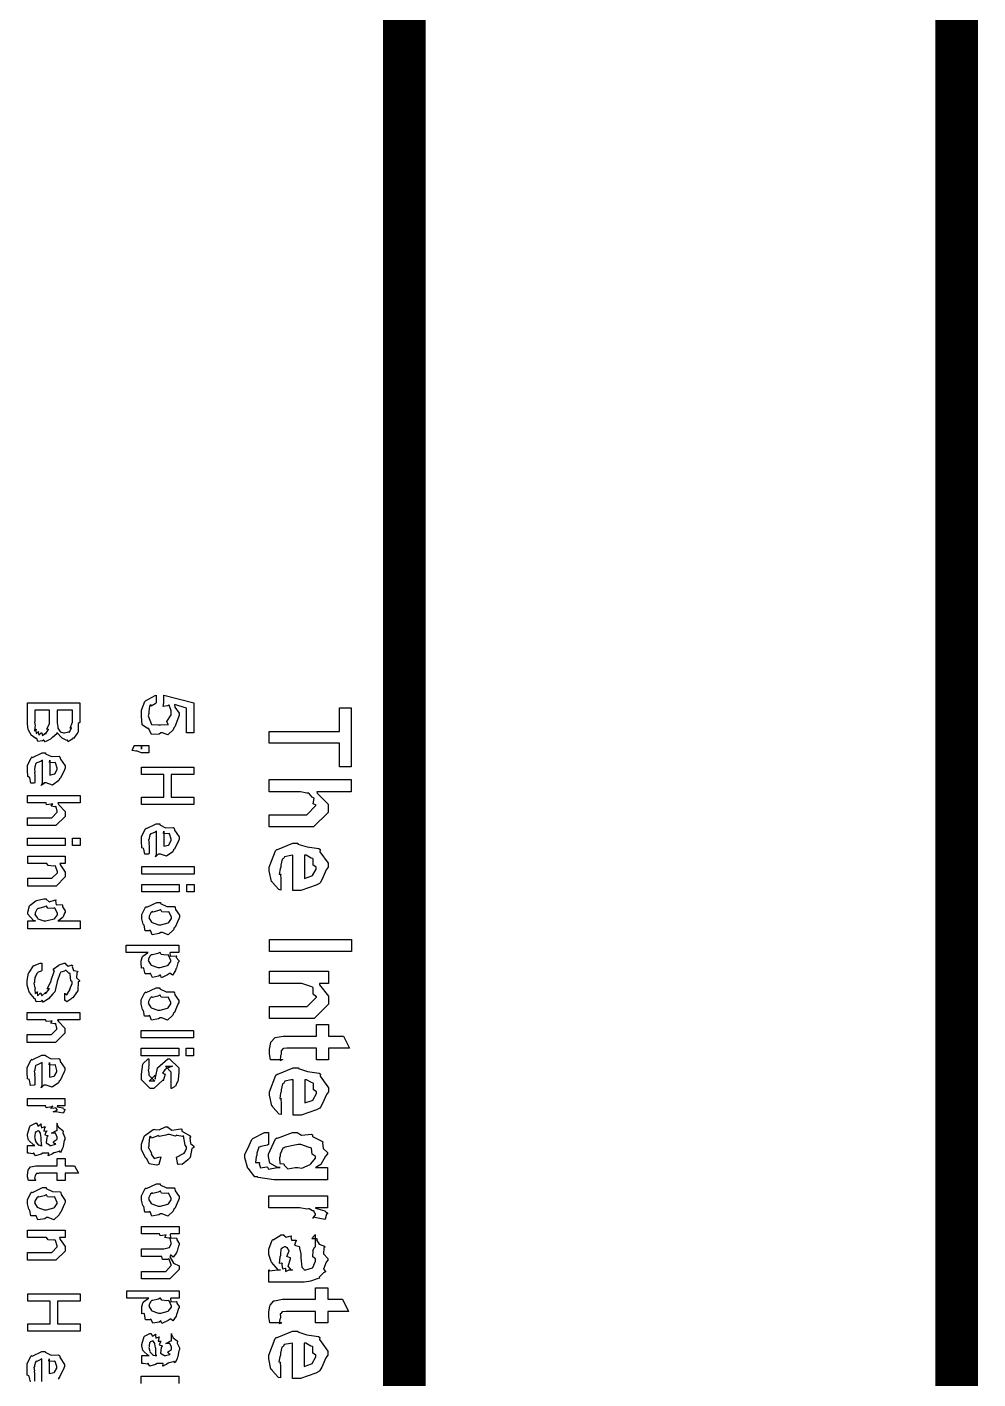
# Model space of a CAD drawing. Extents: x 0.1 to 11.6, y 0.3 to 16.2.
# Drawn here: x 1.702 to 2.147, y 2.097 to 2.729 of the extents above; entities that cross this region are included whole.
import ezdxf

# ---------------------------------------------------------------- set-up
doc = ezdxf.new("R2010")
doc.units = 0
doc.header["$MEASUREMENT"] = 0

msp = doc.modelspace()

# ---------------------------------------------------------------- linework, layer by layer
at = {"color": 0, "const_width": 0.02}
for points in [[(1.87831, 0.51335), (1.87831, 4.18001)], [(2.13667, 0.53), (2.13667, 4.18001)]]:
    msp.add_lwpolyline(points, dxfattribs=at)
at = {"color": 0}
for points in [[(1.76221, 2.41678), (1.76221, 2.41331), (1.76172, 2.41282), (1.75976, 2.41162), (1.7596, 2.41243), (1.7596, 2.41243), (1.75906, 2.41162), (1.75874, 2.40918), (1.75874, 2.40831), (1.75846, 2.40717), (1.75999, 2.40315), (1.76025, 2.40311), (1.76025, 2.40311), (1.76318, 2.40289), (1.76417, 2.40289), (1.76417, 2.40289), (1.76764, 2.40311), (1.76785, 2.40311), (1.76768, 2.40311), (1.76719, 2.40457), (1.76915, 2.40756), (1.76915, 2.40853), (1.76915, 2.40946), (1.76824, 2.41217), (1.76807, 2.41222), (1.76747, 2.41189), (1.7654, 2.41157), (1.76574, 2.41331), (1.76568, 2.41331), (1.76568, 2.41678), (1.77979, 2.41331), (1.77979, 2.39919), (1.77632, 2.39919), (1.77632, 2.41069), (1.77067, 2.41243), (1.77089, 2.41124), (1.77285, 2.40842), (1.77285, 2.40744), (1.77251, 2.40653), (1.77083, 2.40201), (1.77046, 2.40158), (1.77007, 2.40067), (1.76753, 2.39828), (1.76514, 2.39919), (1.76438, 2.39919), (1.76351, 2.39865), (1.75993, 2.39849), (1.75874, 2.40104), (1.75831, 2.40136), (1.75808, 2.40121), (1.75564, 2.40289), (1.75526, 2.40696), (1.75526, 2.40831), (1.75526, 2.40978), (1.75689, 2.41385), (1.75722, 2.41417), (1.75722, 2.41417), (1.76167, 2.41672), (1.76221, 2.41678)], [(1.70188, 2.41331), (1.7264, 2.41331), (1.7264, 2.40397), (1.72569, 2.4036), (1.72564, 2.39974), (1.72553, 2.39942), (1.72499, 2.39876), (1.72342, 2.39664), (1.72336, 2.39681), (1.72336, 2.39681), (1.72282, 2.39632), (1.72103, 2.39507), (1.72065, 2.39572), (1.72054, 2.39572), (1.72032, 2.39556), (1.71815, 2.39665), (1.71793, 2.39681), (1.71793, 2.39681), (1.71588, 2.39914), (1.71576, 2.39942), (1.71571, 2.39876), (1.71365, 2.39697), (1.71337, 2.39681), (1.71262, 2.39632), (1.71018, 2.39507), (1.70964, 2.39572), (1.70947, 2.39572), (1.70888, 2.3954), (1.70676, 2.39513), (1.70628, 2.39649), (1.706, 2.3966), (1.70583, 2.39649), (1.70372, 2.39817), (1.70361, 2.39833), (1.70361, 2.39833), (1.70236, 2.4005), (1.70231, 2.40071), (1.70231, 2.40071), (1.70188, 2.40349), (1.70188, 2.4044), (1.70188, 2.41331)], [(1.70535, 2.40983), (1.70535, 2.4044), (1.70514, 2.40419), (1.70551, 2.40256), (1.70557, 2.40246), (1.7054, 2.40186), (1.70518, 2.40001), (1.706, 2.40093), (1.706, 2.40093), (1.70589, 2.40044), (1.70594, 2.39887), (1.70703, 2.3999), (1.70708, 2.39985), (1.70697, 2.39947), (1.70725, 2.39806), (1.70839, 2.39919), (1.70882, 2.39919), (1.70871, 2.39899), (1.70893, 2.398), (1.71061, 2.39942), (1.71078, 2.39942), (1.71061, 2.39925), (1.71035, 2.39865), (1.71181, 2.40072), (1.71186, 2.40093), (1.71175, 2.40082), (1.71093, 2.40088), (1.71229, 2.40354), (1.71229, 2.4044), (1.71229, 2.40983), (1.70535, 2.40983)], [(1.71576, 2.40983), (1.71576, 2.40462), (1.71576, 2.40392), (1.7161, 2.40196), (1.71619, 2.40181), (1.71619, 2.40132), (1.71713, 2.39996), (1.71729, 2.39985), (1.71729, 2.39968), (1.71875, 2.39919), (1.71924, 2.39919), (1.71924, 2.39919), (1.72125, 2.39974), (1.7214, 2.39985), (1.72136, 2.39974), (1.72136, 2.39931), (1.72244, 2.40142), (1.7225, 2.40158), (1.72244, 2.40153), (1.72194, 2.40136), (1.72293, 2.40414), (1.72293, 2.40506), (1.72293, 2.40983), (1.71576, 2.40983)], [(1.81494, 2.39979), (1.84793, 2.39979), (1.84793, 2.41086), (1.85335, 2.41086), (1.85335, 2.38331), (1.84793, 2.38331), (1.84793, 2.39436), (1.81494, 2.39436), (1.81494, 2.39979)], [(1.75526, 2.39333), (1.75874, 2.39333), (1.75874, 2.38986), (1.75526, 2.38986), (1.75526, 2.38986), (1.75319, 2.39063), (1.7531, 2.39074), (1.75265, 2.39057), (1.75088, 2.39089), (1.75185, 2.39307), (1.75179, 2.39333), (1.75526, 2.39333), (1.75526, 2.39301), (1.75526, 2.39231), (1.75526, 2.39204), (1.75526, 2.39193), (1.75526, 2.3916), (1.75526, 2.3916), (1.75526, 2.39333)], [(1.7054, 2.37944), (1.7054, 2.37597), (1.70518, 2.37571), (1.7035, 2.37565), (1.70296, 2.3781), (1.70281, 2.37836), (1.70281, 2.37836), (1.70204, 2.37875), (1.70193, 2.38172), (1.70193, 2.38271), (1.70193, 2.384), (1.70372, 2.38758), (1.7041, 2.38792), (1.70426, 2.38764), (1.70882, 2.38986), (1.71039, 2.38986), (1.71039, 2.38943), (1.71317, 2.38807), (1.71669, 2.38824), (1.71713, 2.38792), (1.71739, 2.38687), (1.71951, 2.38379), (1.71951, 2.38271), (1.71918, 2.38194), (1.71733, 2.37804), (1.7169, 2.37771), (1.71653, 2.37685), (1.71365, 2.37478), (1.71072, 2.37576), (1.70975, 2.37576), (1.70942, 2.37543), (1.70839, 2.37451), (1.70888, 2.37576), (1.70888, 2.37576), (1.70888, 2.38639), (1.70833, 2.38601), (1.70643, 2.38519), (1.70628, 2.38531), (1.70628, 2.38531), (1.70583, 2.38482), (1.7054, 2.38325), (1.7054, 2.38271), (1.70518, 2.38238), (1.7054, 2.38075), (1.7054, 2.38075), (1.70524, 2.38064), (1.7054, 2.37944), (1.7054, 2.37944)], [(1.71235, 2.38639), (1.71235, 2.37944), (1.71235, 2.37944), (1.71457, 2.37999), (1.71474, 2.3801), (1.71474, 2.3801), (1.71582, 2.38206), (1.71582, 2.38271), (1.71582, 2.38271), (1.71506, 2.38514), (1.71496, 2.38531), (1.71431, 2.38515), (1.71218, 2.38531), (1.71235, 2.38639), (1.71235, 2.38639)], [(1.75526, 2.38319), (1.77979, 2.38319), (1.77979, 2.37972), (1.76915, 2.37972), (1.76915, 2.36908), (1.77979, 2.36908), (1.77979, 2.36561), (1.75526, 2.36561), (1.75526, 2.36908), (1.76568, 2.36908), (1.76568, 2.37972), (1.75526, 2.37972), (1.75526, 2.38319)], [(1.815, 2.37733), (1.8534, 2.37733), (1.8534, 2.37169), (1.83735, 2.37169), (1.83751, 2.37099), (1.84256, 2.36583), (1.84256, 2.3641), (1.84256, 2.36193), (1.83583, 2.35519), (1.83192, 2.35519), (1.815, 2.35519), (1.815, 2.36085), (1.83083, 2.36085), (1.83257, 2.36085), (1.83692, 2.36518), (1.83692, 2.36561), (1.83675, 2.36551), (1.83561, 2.366), (1.83599, 2.36865), (1.83583, 2.36888), (1.83507, 2.36914), (1.8335, 2.37093), (1.83322, 2.37104), (1.83257, 2.37099), (1.82964, 2.37169), (1.82867, 2.37169), (1.815, 2.37169), (1.815, 2.37733)], [(1.70199, 2.3699), (1.72651, 2.3699), (1.72651, 2.36643), (1.7161, 2.36643), (1.71664, 2.36556), (1.71957, 2.36247), (1.71957, 2.36143), (1.71957, 2.36014), (1.71522, 2.35579), (1.71283, 2.35579), (1.70199, 2.35579), (1.70199, 2.35949), (1.71218, 2.35949), (1.71326, 2.35949), (1.71588, 2.36208), (1.71588, 2.36253), (1.71588, 2.36253), (1.71533, 2.36453), (1.71522, 2.36469), (1.71468, 2.36458), (1.71294, 2.36486), (1.71371, 2.366), (1.71371, 2.366), (1.71306, 2.36578), (1.71089, 2.36556), (1.71072, 2.36643), (1.71067, 2.36643), (1.70199, 2.36643), (1.70199, 2.3699)], [(1.75879, 2.34619), (1.75879, 2.34272), (1.75857, 2.34244), (1.75689, 2.34239), (1.75635, 2.34483), (1.75618, 2.34511), (1.75618, 2.34511), (1.75543, 2.34549), (1.75532, 2.34847), (1.75532, 2.34944), (1.75532, 2.35075), (1.75711, 2.35433), (1.75749, 2.35465), (1.75765, 2.35439), (1.76221, 2.35661), (1.76378, 2.35661), (1.76378, 2.35618), (1.76654, 2.35482), (1.77007, 2.35499), (1.77051, 2.35465), (1.77078, 2.35362), (1.77289, 2.35053), (1.77289, 2.34944), (1.77257, 2.34869), (1.77072, 2.34478), (1.77029, 2.34446), (1.76992, 2.34358), (1.76704, 2.34153), (1.76411, 2.3425), (1.76313, 2.3425), (1.76281, 2.34218), (1.76178, 2.34125), (1.76226, 2.3425), (1.76226, 2.3425), (1.76226, 2.35314), (1.76172, 2.35275), (1.75982, 2.35194), (1.75965, 2.35206), (1.75965, 2.35206), (1.75922, 2.35157), (1.75879, 2.34999), (1.75879, 2.34944), (1.75857, 2.34912), (1.75879, 2.3475), (1.75879, 2.3475), (1.75863, 2.34739), (1.75879, 2.34619), (1.75879, 2.34619)], [(1.76574, 2.35314), (1.76574, 2.34619), (1.76574, 2.34619), (1.76796, 2.34674), (1.76813, 2.34685), (1.76813, 2.34685), (1.76921, 2.34879), (1.76921, 2.34944), (1.76921, 2.34944), (1.76844, 2.35189), (1.76833, 2.35206), (1.76768, 2.35189), (1.76557, 2.35206), (1.76574, 2.35314), (1.76574, 2.35314)], [(1.70199, 2.34999), (1.71957, 2.34999), (1.71957, 2.34651), (1.70199, 2.34651), (1.70199, 2.34999)], [(1.72304, 2.34999), (1.72651, 2.34999), (1.72651, 2.34651), (1.72304, 2.34651), (1.72304, 2.34999)], [(1.82047, 2.33111), (1.82047, 2.32568), (1.81956, 2.32585), (1.81657, 2.32915), (1.81635, 2.32958), (1.81603, 2.32969), (1.81506, 2.33469), (1.81506, 2.33632), (1.81506, 2.33632), (1.81793, 2.34407), (1.81853, 2.34456), (1.81885, 2.34463), (1.82607, 2.3476), (1.8285, 2.3476), (1.8285, 2.34717), (1.83274, 2.34581), (1.83826, 2.34511), (1.83892, 2.34457), (1.83871, 2.34358), (1.84261, 2.33817), (1.84261, 2.33632), (1.84174, 2.33507), (1.83985, 2.33078), (1.83892, 2.3291), (1.83849, 2.32872), (1.83703, 2.3279), (1.82981, 2.32546), (1.82742, 2.32546), (1.8271, 2.32547), (1.82633, 2.32547), (1.82611, 2.32547), (1.82611, 2.34196), (1.82514, 2.34185), (1.82221, 2.34125), (1.82189, 2.3406), (1.82178, 2.34044), (1.82107, 2.34011), (1.82047, 2.33729), (1.82047, 2.33632), (1.82021, 2.33561), (1.81976, 2.33317), (1.82047, 2.33311), (1.82047, 2.33306), (1.82026, 2.33268), (1.82047, 2.33111), (1.82047, 2.33111)], [(1.70204, 2.34158), (1.71963, 2.34158), (1.71963, 2.33811), (1.71701, 2.33811), (1.71733, 2.33724), (1.71963, 2.33399), (1.71963, 2.3329), (1.71963, 2.33182), (1.71528, 2.32747), (1.71246, 2.32747), (1.70204, 2.32747), (1.70204, 2.33117), (1.71181, 2.33117), (1.71332, 2.33117), (1.71593, 2.33376), (1.71593, 2.33419), (1.71593, 2.33419), (1.715, 2.33681), (1.71485, 2.33703), (1.71408, 2.33686), (1.71164, 2.33712), (1.71094, 2.33811), (1.71072, 2.33811), (1.70204, 2.33811), (1.70204, 2.34158)], [(1.83154, 2.34196), (1.83154, 2.33111), (1.83154, 2.33111), (1.83501, 2.33225), (1.83524, 2.33242), (1.83524, 2.33242), (1.83697, 2.3355), (1.83697, 2.33653), (1.83686, 2.33649), (1.83556, 2.33724), (1.83567, 2.34017), (1.83544, 2.34044), (1.83464, 2.3406), (1.83231, 2.34196), (1.83154, 2.34196)], [(1.75538, 2.33664), (1.77989, 2.33664), (1.77989, 2.33317), (1.75538, 2.33317), (1.75538, 2.33664)], [(1.75538, 2.32824), (1.77294, 2.32824), (1.77294, 2.32476), (1.75538, 2.32476), (1.75538, 2.32824)], [(1.77642, 2.32824), (1.77989, 2.32824), (1.77989, 2.32476), (1.77642, 2.32476), (1.77642, 2.32824)], [(1.70204, 2.31119), (1.70574, 2.31119), (1.70481, 2.31142), (1.70204, 2.31435), (1.70204, 2.31532), (1.70204, 2.31532), (1.7029, 2.31836), (1.70313, 2.31858), (1.70313, 2.31858), (1.70583, 2.32064), (1.70617, 2.32075), (1.70617, 2.32075), (1.70958, 2.32161), (1.71072, 2.32161), (1.71061, 2.3214), (1.71203, 2.32015), (1.71496, 2.32107), (1.71528, 2.32096), (1.715, 2.32069), (1.71533, 2.31874), (1.7181, 2.31885), (1.71832, 2.31858), (1.71832, 2.31776), (1.71963, 2.31597), (1.71961, 2.31532), (1.71929, 2.31478), (1.71869, 2.3131), (1.71853, 2.31293), (1.71815, 2.31261), (1.71636, 2.31131), (1.71615, 2.31119), (1.72657, 2.31119), (1.72657, 2.30751), (1.70204, 2.30751), (1.70204, 2.31119)], [(1.71072, 2.31814), (1.7099, 2.31776), (1.70731, 2.31706), (1.70687, 2.31711), (1.70682, 2.31706), (1.70632, 2.31657), (1.70551, 2.315), (1.70551, 2.31446), (1.70535, 2.31424), (1.7066, 2.31244), (1.70682, 2.31228), (1.70682, 2.31228), (1.70958, 2.31119), (1.7105, 2.31119), (1.7105, 2.31119), (1.7144, 2.31213), (1.71463, 2.31228), (1.71463, 2.31228), (1.71593, 2.31407), (1.71593, 2.31467), (1.71593, 2.31467), (1.71485, 2.31711), (1.71463, 2.31728), (1.71386, 2.31711), (1.71149, 2.31722), (1.71089, 2.31814), (1.71072, 2.31814)], [(1.76411, 2.31988), (1.76411, 2.31939), (1.76708, 2.31803), (1.77067, 2.31793), (1.77106, 2.31749), (1.77121, 2.31657), (1.773, 2.31386), (1.773, 2.31293), (1.77268, 2.31218), (1.771, 2.30826), (1.77061, 2.30794), (1.77029, 2.30703), (1.76774, 2.30479), (1.76514, 2.30578), (1.76432, 2.30578), (1.76351, 2.30529), (1.76025, 2.30479), (1.75944, 2.30669), (1.75911, 2.30686), (1.7589, 2.30658), (1.75706, 2.30658), (1.75646, 2.30919), (1.75629, 2.30946), (1.75608, 2.30974), (1.75543, 2.31218), (1.75543, 2.31293), (1.75543, 2.31418), (1.75722, 2.3176), (1.7576, 2.31793), (1.75776, 2.3176), (1.76247, 2.31988), (1.76411, 2.31988)], [(1.76411, 2.3164), (1.76329, 2.31603), (1.76069, 2.31538), (1.76025, 2.3156), (1.76019, 2.31554), (1.75971, 2.31506), (1.7589, 2.31347), (1.7589, 2.31293), (1.75868, 2.31267), (1.75999, 2.31071), (1.76019, 2.31054), (1.76019, 2.31054), (1.76329, 2.30946), (1.76432, 2.30946), (1.76432, 2.30946), (1.76779, 2.31039), (1.76801, 2.31054), (1.76801, 2.31054), (1.76932, 2.31233), (1.76932, 2.31293), (1.76932, 2.31293), (1.76822, 2.31538), (1.76801, 2.31554), (1.76725, 2.31538), (1.76476, 2.31549), (1.76426, 2.3164), (1.76411, 2.3164)], [(1.81511, 2.30251), (1.85351, 2.30251), (1.85351, 2.29688), (1.81511, 2.29688), (1.81511, 2.30251)], [(1.74815, 2.29992), (1.77268, 2.29992), (1.77268, 2.29644), (1.76878, 2.29644), (1.76856, 2.29628), (1.76872, 2.29476), (1.77143, 2.29486), (1.7716, 2.29471), (1.77154, 2.29411), (1.77268, 2.29264), (1.77268, 2.2921), (1.77235, 2.29161), (1.7716, 2.28911), (1.77138, 2.28885), (1.77115, 2.28808), (1.76975, 2.28592), (1.76856, 2.28678), (1.76833, 2.28668), (1.76747, 2.28608), (1.7646, 2.28467), (1.76411, 2.28581), (1.764, 2.28581), (1.76324, 2.28532), (1.76036, 2.28478), (1.75956, 2.28657), (1.75922, 2.28668), (1.75896, 2.2864), (1.75694, 2.2864), (1.75635, 2.28901), (1.75618, 2.28928), (1.75613, 2.28922), (1.75521, 2.28917), (1.7551, 2.29172), (1.7551, 2.29254), (1.7551, 2.29254), (1.75581, 2.29454), (1.75597, 2.29471), (1.75597, 2.29471), (1.75808, 2.29633), (1.75836, 2.29644), (1.74815, 2.29644), (1.74815, 2.29992)], [(1.76378, 2.29644), (1.76297, 2.29606), (1.76036, 2.29536), (1.75993, 2.29542), (1.75987, 2.29536), (1.75939, 2.29492), (1.75857, 2.29346), (1.75857, 2.29297), (1.75836, 2.29269), (1.75965, 2.29075), (1.75987, 2.29058), (1.75987, 2.29058), (1.76297, 2.2895), (1.764, 2.2895), (1.764, 2.2895), (1.76747, 2.29042), (1.76768, 2.29058), (1.76768, 2.29058), (1.76899, 2.29221), (1.76899, 2.29275), (1.76899, 2.29275), (1.7679, 2.29519), (1.76768, 2.29536), (1.76693, 2.29519), (1.76443, 2.29546), (1.76394, 2.29644), (1.76378, 2.29644)], [(1.70871, 2.2915), (1.70871, 2.28803), (1.70828, 2.28776), (1.70687, 2.28728), (1.70676, 2.28717), (1.70638, 2.28678), (1.70574, 2.28543), (1.70568, 2.28521), (1.70529, 2.28472), (1.70524, 2.28299), (1.70524, 2.28239), (1.70492, 2.28207), (1.7054, 2.28), (1.70546, 2.27979), (1.70535, 2.27919), (1.70546, 2.27729), (1.70649, 2.2781), (1.70654, 2.27806), (1.70643, 2.27767), (1.70665, 2.27626), (1.70785, 2.2774), (1.70828, 2.2774), (1.70817, 2.27718), (1.70861, 2.27626), (1.71029, 2.27778), (1.71044, 2.27783), (1.71035, 2.27772), (1.71035, 2.27707), (1.71208, 2.27935), (1.71218, 2.27957), (1.71203, 2.27946), (1.71115, 2.27946), (1.71294, 2.28299), (1.71306, 2.28347), (1.713, 2.28353), (1.71446, 2.2876), (1.71457, 2.28782), (1.71446, 2.28782), (1.71392, 2.28868), (1.71653, 2.29053), (1.71674, 2.29064), (1.71674, 2.29064), (1.71903, 2.2915), (1.71978, 2.2915), (1.71972, 2.29118), (1.72092, 2.28999), (1.72276, 2.29064), (1.72304, 2.29042), (1.72282, 2.28993), (1.72342, 2.28797), (1.72526, 2.28771), (1.72542, 2.28737), (1.72499, 2.28689), (1.72483, 2.28456), (1.72629, 2.28342), (1.72629, 2.28304), (1.72558, 2.28261), (1.72553, 2.27881), (1.72542, 2.27849), (1.72483, 2.27772), (1.7231, 2.27522), (1.72282, 2.27528), (1.72282, 2.27522), (1.72228, 2.27468), (1.72026, 2.27339), (1.71951, 2.27399), (1.71935, 2.27393), (1.71935, 2.2774), (1.71935, 2.27724), (1.72037, 2.27669), (1.72179, 2.27892), (1.72194, 2.27914), (1.72194, 2.27914), (1.72179, 2.27925), (1.72282, 2.28196), (1.72282, 2.28282), (1.72222, 2.28315), (1.7219, 2.28651), (1.72174, 2.28674), (1.72136, 2.28662), (1.72, 2.28803), (1.71957, 2.28803), (1.71918, 2.28765), (1.7175, 2.28733), (1.71739, 2.28717), (1.71713, 2.28651), (1.71599, 2.28342), (1.71588, 2.28282), (1.71571, 2.28206), (1.71468, 2.27806), (1.71457, 2.27783), (1.71382, 2.27713), (1.71175, 2.27485), (1.71197, 2.27501), (1.71197, 2.27501), (1.71132, 2.27453), (1.70921, 2.27328), (1.70882, 2.27393), (1.70871, 2.27393), (1.70817, 2.2736), (1.70606, 2.27339), (1.70551, 2.27485), (1.70524, 2.27501), (1.70524, 2.27501), (1.70281, 2.27772), (1.70264, 2.27806), (1.70264, 2.27806), (1.70176, 2.28114), (1.70176, 2.28217), (1.70176, 2.28342), (1.70247, 2.28683), (1.70264, 2.28717), (1.70264, 2.28717), (1.70475, 2.29021), (1.70503, 2.29042), (1.70503, 2.29042), (1.70779, 2.2915), (1.70871, 2.2915)], [(1.81515, 2.28765), (1.84272, 2.28765), (1.84272, 2.28201), (1.8386, 2.28201), (1.83849, 2.28136), (1.84272, 2.27599), (1.84272, 2.27419), (1.84272, 2.27225), (1.83599, 2.26551), (1.83165, 2.26551), (1.81515, 2.26551), (1.81515, 2.27115), (1.83035, 2.27117), (1.83274, 2.27115), (1.83708, 2.2755), (1.83708, 2.27593), (1.83692, 2.27588), (1.83561, 2.27701), (1.83561, 2.28), (1.83535, 2.28028), (1.83453, 2.28049), (1.83024, 2.28201), (1.82883, 2.28201), (1.81515, 2.28201), (1.81515, 2.28765)], [(1.76378, 2.27994), (1.76378, 2.27946), (1.76676, 2.2781), (1.77035, 2.278), (1.77072, 2.27756), (1.77089, 2.27664), (1.77268, 2.27393), (1.77268, 2.273), (1.77235, 2.27225), (1.77067, 2.26833), (1.77029, 2.26801), (1.76997, 2.26708), (1.76742, 2.26486), (1.76481, 2.26585), (1.764, 2.26585), (1.76318, 2.26535), (1.75993, 2.26486), (1.75911, 2.26676), (1.75879, 2.26693), (1.75857, 2.26665), (1.75672, 2.26665), (1.75613, 2.26926), (1.75597, 2.26953), (1.75575, 2.26981), (1.7551, 2.27225), (1.7551, 2.273), (1.7551, 2.27425), (1.75689, 2.27767), (1.75726, 2.278), (1.75743, 2.27767), (1.76215, 2.27994), (1.76378, 2.27994)], [(1.76378, 2.27647), (1.76297, 2.2761), (1.76036, 2.27544), (1.75993, 2.27567), (1.75987, 2.27561), (1.75939, 2.27511), (1.75857, 2.27354), (1.75857, 2.273), (1.75836, 2.27274), (1.75965, 2.27078), (1.75987, 2.27061), (1.75987, 2.27061), (1.76297, 2.26953), (1.764, 2.26953), (1.764, 2.26953), (1.76747, 2.27046), (1.76768, 2.27061), (1.76768, 2.27061), (1.76899, 2.2724), (1.76899, 2.273), (1.76899, 2.273), (1.7679, 2.27544), (1.76768, 2.27561), (1.76693, 2.27544), (1.76443, 2.27556), (1.76394, 2.27647), (1.76378, 2.27647)], [(1.70182, 2.26844), (1.72635, 2.26844), (1.72635, 2.26497), (1.71593, 2.26497), (1.71647, 2.26411), (1.7194, 2.26101), (1.7194, 2.25999), (1.7194, 2.25868), (1.71506, 2.25435), (1.71268, 2.25435), (1.70182, 2.25435), (1.70182, 2.25803), (1.71203, 2.25803), (1.71311, 2.25803), (1.71571, 2.26064), (1.71571, 2.26107), (1.71571, 2.26107), (1.71517, 2.26308), (1.71506, 2.26324), (1.71451, 2.26313), (1.71278, 2.2634), (1.71354, 2.26454), (1.71354, 2.26454), (1.71289, 2.26432), (1.71072, 2.26411), (1.71056, 2.26497), (1.7105, 2.26497), (1.70182, 2.26497), (1.70182, 2.26844)], [(1.75515, 2.25999), (1.77968, 2.25999), (1.77968, 2.25651), (1.75515, 2.25651), (1.75515, 2.25999)], [(1.82129, 2.24631), (1.81565, 2.24631), (1.81565, 2.24631), (1.81521, 2.24924), (1.81521, 2.25022), (1.81521, 2.25131), (1.81575, 2.25435), (1.81586, 2.25456), (1.81586, 2.25456), (1.8176, 2.25661), (1.81782, 2.25672), (1.81782, 2.25672), (1.82156, 2.25738), (1.82281, 2.25738), (1.83712, 2.25738), (1.83712, 2.26281), (1.84278, 2.26281), (1.84278, 2.25738), (1.84972, 2.25738), (1.85254, 2.25174), (1.84278, 2.25174), (1.84278, 2.24631), (1.83712, 2.24631), (1.83712, 2.25174), (1.82389, 2.25174), (1.82335, 2.25163), (1.82178, 2.25157), (1.82172, 2.25151), (1.82146, 2.25146), (1.8209, 2.25076), (1.82086, 2.25065), (1.82058, 2.25054), (1.82064, 2.24918), (1.82064, 2.24869), (1.82036, 2.2481), (1.8201, 2.24599), (1.82124, 2.24636), (1.82129, 2.24631)], [(1.75515, 2.25163), (1.77274, 2.25163), (1.77274, 2.24815), (1.75515, 2.24815), (1.75515, 2.25163)], [(1.77621, 2.25163), (1.77968, 2.25163), (1.77968, 2.24815), (1.77621, 2.24815), (1.77621, 2.25163)], [(1.70529, 2.23807), (1.70529, 2.2346), (1.70508, 2.23432), (1.7034, 2.23426), (1.70285, 2.23671), (1.70269, 2.23699), (1.70269, 2.23699), (1.70193, 2.23736), (1.70182, 2.24035), (1.70182, 2.24132), (1.70182, 2.24262), (1.70361, 2.24621), (1.704, 2.24653), (1.70415, 2.24625), (1.70871, 2.24849), (1.71029, 2.24849), (1.71029, 2.24804), (1.71306, 2.24669), (1.71658, 2.24685), (1.71701, 2.24653), (1.71729, 2.2455), (1.7194, 2.2424), (1.7194, 2.24132), (1.71907, 2.24056), (1.71724, 2.23665), (1.71679, 2.23633), (1.71642, 2.23546), (1.71354, 2.2334), (1.71061, 2.23438), (1.70964, 2.23438), (1.70931, 2.23406), (1.70828, 2.23313), (1.70876, 2.23438), (1.70876, 2.23438), (1.70876, 2.24501), (1.70822, 2.24463), (1.70632, 2.24382), (1.70617, 2.24393), (1.70617, 2.24393), (1.70574, 2.24343), (1.70529, 2.24186), (1.70529, 2.24132), (1.70508, 2.241), (1.70529, 2.23936), (1.70529, 2.23936), (1.70514, 2.23926), (1.70529, 2.23807), (1.70529, 2.23807)], [(1.75868, 2.24669), (1.75868, 2.24322), (1.75857, 2.243), (1.75868, 2.24235), (1.75868, 2.24214), (1.75846, 2.2416), (1.75868, 2.24007), (1.75868, 2.23953), (1.75868, 2.2391), (1.7615, 2.23628), (1.76042, 2.23628), (1.7589, 2.23628), (1.76172, 2.2391), (1.76172, 2.23714), (1.76215, 2.23931), (1.76281, 2.24235), (1.76281, 2.24257), (1.76758, 2.24669), (1.76844, 2.24669), (1.77279, 2.24257), (1.77279, 2.23996), (1.77251, 2.23915), (1.7724, 2.23654), (1.77235, 2.23628), (1.77197, 2.23574), (1.77115, 2.234), (1.77106, 2.23389), (1.77078, 2.23367), (1.76932, 2.23286), (1.7691, 2.23281), (1.7691, 2.23628), (1.7691, 2.23628), (1.7691, 2.23708), (1.7691, 2.23736), (1.7691, 2.23736), (1.7691, 2.23915), (1.7691, 2.23975), (1.7691, 2.2404), (1.7665, 2.24322), (1.76779, 2.24322), (1.76975, 2.24322), (1.76693, 2.24214), (1.76693, 2.24257), (1.76671, 2.24192), (1.76622, 2.24154), (1.76514, 2.24001), (1.76628, 2.23958), (1.76628, 2.23953), (1.7654, 2.23649), (1.7654, 2.23693), (1.76107, 2.23281), (1.76085, 2.23281), (1.75933, 2.23281), (1.75521, 2.23693), (1.75521, 2.23953), (1.75521, 2.23953), (1.75592, 2.24425), (1.75608, 2.24451), (1.75608, 2.24451), (1.75836, 2.24664), (1.75868, 2.24669)], [(1.71224, 2.24501), (1.71224, 2.23807), (1.71224, 2.23807), (1.71446, 2.23861), (1.71463, 2.23872), (1.71463, 2.23872), (1.71571, 2.24067), (1.71571, 2.24132), (1.71571, 2.24132), (1.71496, 2.24376), (1.71485, 2.24393), (1.71419, 2.24376), (1.71208, 2.24393), (1.71224, 2.24501), (1.71224, 2.24501)], [(1.82064, 2.22607), (1.82064, 2.22065), (1.81972, 2.22082), (1.81674, 2.22412), (1.81651, 2.22456), (1.81619, 2.22467), (1.81521, 2.22965), (1.81521, 2.23128), (1.81521, 2.23128), (1.81808, 2.23904), (1.81868, 2.23953), (1.81901, 2.23958), (1.82622, 2.24257), (1.82867, 2.24257), (1.82867, 2.24214), (1.8329, 2.24078), (1.83843, 2.24007), (1.83908, 2.23953), (1.83886, 2.23856), (1.84278, 2.23313), (1.84278, 2.23128), (1.8419, 2.23003), (1.84, 2.22575), (1.83908, 2.22407), (1.83865, 2.22368), (1.83718, 2.22287), (1.82997, 2.22043), (1.82758, 2.22043), (1.82726, 2.22043), (1.8265, 2.22043), (1.82628, 2.22043), (1.82628, 2.23693), (1.82531, 2.23682), (1.82237, 2.23622), (1.82206, 2.23557), (1.82194, 2.2354), (1.82124, 2.23508), (1.82064, 2.23226), (1.82064, 2.23128), (1.82036, 2.23058), (1.81993, 2.22814), (1.82064, 2.22808), (1.82064, 2.22803), (1.82042, 2.22765), (1.82064, 2.22607), (1.82064, 2.22607)], [(1.83171, 2.23693), (1.83171, 2.22607), (1.83171, 2.22607), (1.83518, 2.22721), (1.83539, 2.22738), (1.83539, 2.22738), (1.83712, 2.23047), (1.83712, 2.2315), (1.83703, 2.23144), (1.83572, 2.23221), (1.83583, 2.23514), (1.83561, 2.2354), (1.83479, 2.23557), (1.83247, 2.23693), (1.83171, 2.23693)], [(1.70188, 2.22819), (1.71946, 2.22819), (1.71946, 2.22472), (1.71576, 2.22472), (1.71599, 2.22424), (1.71847, 2.22374), (1.71858, 2.22364), (1.71853, 2.22347), (1.71946, 2.22299), (1.71946, 2.22276), (1.71924, 2.22239), (1.71869, 2.22136), (1.71858, 2.22125), (1.71511, 2.2219), (1.71485, 2.22185), (1.71392, 2.22189), (1.71576, 2.22271), (1.71576, 2.22299), (1.71576, 2.22299), (1.71522, 2.22379), (1.71511, 2.22385), (1.71457, 2.22369), (1.71289, 2.22353), (1.71382, 2.2245), (1.71382, 2.2245), (1.71311, 2.22424), (1.71072, 2.22385), (1.71056, 2.22472), (1.71056, 2.22472), (1.70188, 2.22472), (1.70188, 2.22819)], [(1.70535, 2.20622), (1.70469, 2.20643), (1.70264, 2.20839), (1.70253, 2.20861), (1.70236, 2.20865), (1.70188, 2.21078), (1.70188, 2.21143), (1.70188, 2.21143), (1.70296, 2.21511), (1.70318, 2.21533), (1.70318, 2.21533), (1.70563, 2.21664), (1.70643, 2.21664), (1.70632, 2.21636), (1.70687, 2.21528), (1.70822, 2.21631), (1.70839, 2.21619), (1.70822, 2.21582), (1.7085, 2.21436), (1.71001, 2.215), (1.71012, 2.2149), (1.70985, 2.21451), (1.70958, 2.21294), (1.71093, 2.21306), (1.71099, 2.21294), (1.71061, 2.21268), (1.71001, 2.21121), (1.71138, 2.21078), (1.71143, 2.21056), (1.71093, 2.21001), (1.71061, 2.20742), (1.71218, 2.20643), (1.71229, 2.20622), (1.71229, 2.20622), (1.71294, 2.20622), (1.71294, 2.20622), (1.71294, 2.20622), (1.715, 2.20676), (1.71511, 2.20688), (1.71479, 2.20692), (1.71392, 2.2079), (1.71576, 2.2091), (1.71576, 2.20947), (1.71576, 2.21012), (1.715, 2.21197), (1.7149, 2.21207), (1.71446, 2.21197), (1.71311, 2.21197), (1.7155, 2.21311), (1.71576, 2.21317), (1.71576, 2.21664), (1.71571, 2.21636), (1.71599, 2.21544), (1.71619, 2.21533), (1.71636, 2.21468), (1.71843, 2.21322), (1.71858, 2.21294), (1.71847, 2.21212), (1.71946, 2.20985), (1.71946, 2.20904), (1.71913, 2.20844), (1.71869, 2.20578), (1.71858, 2.20557), (1.71838, 2.20486), (1.71744, 2.20281), (1.71685, 2.20361), (1.71685, 2.20361), (1.71674, 2.20329), (1.71446, 2.20281), (1.71425, 2.20275), (1.71365, 2.20231), (1.71164, 2.20133), (1.71186, 2.20253), (1.71186, 2.20253), (1.70904, 2.20253), (1.70833, 2.20204), (1.70563, 2.20128), (1.70492, 2.20253), (1.70469, 2.20253), (1.70449, 2.20226), (1.70253, 2.20253), (1.70188, 2.20253), (1.70188, 2.20622), (1.70275, 2.20622), (1.70469, 2.20622), (1.70535, 2.20622)], [(1.76432, 2.20074), (1.76346, 2.19726), (1.76243, 2.19699), (1.7589, 2.19765), (1.75771, 2.19997), (1.75737, 2.20031), (1.75737, 2.20031), (1.75521, 2.20421), (1.75521, 2.20551), (1.75521, 2.20682), (1.75646, 2.21039), (1.75672, 2.21072), (1.75672, 2.21072), (1.76074, 2.2136), (1.76129, 2.21376), (1.76129, 2.21371), (1.76361, 2.21343), (1.76654, 2.21485), (1.76758, 2.21485), (1.76753, 2.21474), (1.76947, 2.21332), (1.7736, 2.21397), (1.77408, 2.21376), (1.77408, 2.21289), (1.778, 2.21067), (1.77821, 2.21029), (1.77783, 2.20975), (1.77815, 2.20714), (1.77974, 2.20578), (1.77974, 2.20529), (1.77881, 2.20475), (1.7781, 2.20063), (1.77778, 2.20031), (1.77701, 2.19949), (1.77431, 2.19726), (1.77279, 2.19737), (1.77235, 2.19726), (1.77169, 2.20074), (1.77169, 2.20074), (1.77496, 2.20247), (1.77517, 2.20269), (1.77512, 2.20269), (1.77522, 2.20247), (1.77626, 2.20475), (1.77626, 2.20551), (1.77567, 2.20632), (1.77496, 2.21072), (1.77496, 2.21072), (1.77453, 2.21035), (1.77203, 2.21083), (1.77171, 2.21094), (1.77115, 2.2105), (1.76844, 2.21137), (1.76758, 2.21137), (1.7666, 2.21104), (1.76351, 2.21039), (1.76292, 2.21078), (1.76281, 2.21072), (1.76215, 2.21035), (1.75993, 2.20958), (1.75965, 2.21044), (1.75956, 2.2105), (1.759, 2.21007), (1.75868, 2.20682), (1.75868, 2.20574), (1.7584, 2.20546), (1.75976, 2.2029), (1.75999, 2.20269), (1.75987, 2.2021), (1.76118, 2.20008), (1.76383, 2.20085), (1.76432, 2.20074)], [(1.70882, 2.20622), (1.70844, 2.20632), (1.70839, 2.20947), (1.70839, 2.2099), (1.70833, 2.2099), (1.70796, 2.21175), (1.70796, 2.21186), (1.70796, 2.21186), (1.70736, 2.21289), (1.70731, 2.21294), (1.70725, 2.21294), (1.70692, 2.21317), (1.70687, 2.21317), (1.70665, 2.21294), (1.70583, 2.21263), (1.70578, 2.21251), (1.70551, 2.21212), (1.70535, 2.21083), (1.70535, 2.21033), (1.70514, 2.21001), (1.70568, 2.20833), (1.70578, 2.20817), (1.70568, 2.20806), (1.70697, 2.20654), (1.70708, 2.20643), (1.70708, 2.20643), (1.70806, 2.20622), (1.70839, 2.20622), (1.70882, 2.20622)], [(1.81472, 2.21229), (1.81472, 2.20665), (1.81429, 2.20637), (1.81104, 2.20574), (1.81082, 2.20557), (1.81017, 2.2054), (1.80931, 2.20264), (1.80931, 2.20165), (1.80886, 2.2009), (1.80854, 2.19814), (1.81039, 2.19819), (1.8106, 2.19797), (1.81039, 2.19764), (1.81093, 2.19575), (1.81386, 2.19613), (1.81429, 2.19601), (1.81424, 2.19601), (1.81472, 2.1951), (1.81879, 2.19581), (1.82015, 2.19581), (1.81896, 2.19581), (1.81538, 2.19797), (1.81472, 2.20107), (1.81472, 2.2021), (1.81472, 2.2021), (1.81799, 2.20925), (1.81862, 2.20969), (1.81896, 2.20964), (1.82585, 2.21229), (1.82818, 2.21229), (1.82818, 2.21229), (1.83018, 2.21099), (1.83479, 2.21143), (1.83535, 2.21121), (1.83529, 2.21039), (1.84, 2.20811), (1.84033, 2.20774), (1.83996, 2.20736), (1.84033, 2.20475), (1.84229, 2.20296), (1.84229, 2.20231), (1.84142, 2.20111), (1.83914, 2.19721), (1.83724, 2.19613), (1.83664, 2.19581), (1.84229, 2.19581), (1.84229, 2.19015), (1.81862, 2.19015), (1.81722, 2.19015), (1.80994, 2.19125), (1.80951, 2.19146), (1.80838, 2.19157), (1.80561, 2.19493), (1.80539, 2.19536), (1.80496, 2.19536), (1.80365, 2.20042), (1.80365, 2.2021), (1.80365, 2.2021), (1.80501, 2.20475), (1.80697, 2.20904), (1.80735, 2.20947), (1.80735, 2.20947), (1.81287, 2.21229), (1.81472, 2.21229)], [(1.82861, 2.20665), (1.82785, 2.20643), (1.82243, 2.2054), (1.8221, 2.20514), (1.82135, 2.20486), (1.82015, 2.20215), (1.82015, 2.20122), (1.81988, 2.20047), (1.81993, 2.19769), (1.82178, 2.1976), (1.8221, 2.19732), (1.822, 2.197), (1.82378, 2.19526), (1.82721, 2.19581), (1.8284, 2.19581), (1.8284, 2.19581), (1.83024, 2.19553), (1.83415, 2.19726), (1.83447, 2.19754), (1.83447, 2.19754), (1.83664, 2.20031), (1.83664, 2.20122), (1.83649, 2.20111), (1.83507, 2.20204), (1.83479, 2.20492), (1.83447, 2.20514), (1.83365, 2.20529), (1.82986, 2.20665), (1.82861, 2.20665)], [(1.70583, 2.18972), (1.70236, 2.18972), (1.70236, 2.18972), (1.70193, 2.19151), (1.70193, 2.19211), (1.70193, 2.19211), (1.70226, 2.19476), (1.70236, 2.19493), (1.70236, 2.19493), (1.70335, 2.19618), (1.70344, 2.19624), (1.70344, 2.19624), (1.70589, 2.19667), (1.70671, 2.19667), (1.71582, 2.19667), (1.71582, 2.20014), (1.71951, 2.20014), (1.71951, 2.19667), (1.72385, 2.19667), (1.72581, 2.19319), (1.71951, 2.19319), (1.71951, 2.18972), (1.71582, 2.18972), (1.71582, 2.19319), (1.70736, 2.19319), (1.70714, 2.19303), (1.70611, 2.19303), (1.70606, 2.19299), (1.70594, 2.19282), (1.70563, 2.19243), (1.70563, 2.19233), (1.70546, 2.19211), (1.7054, 2.19146), (1.7054, 2.19125), (1.70524, 2.19103), (1.70572, 2.18989), (1.70583, 2.18972)], [(1.76394, 2.18826), (1.76394, 2.18778), (1.76693, 2.18642), (1.77051, 2.18631), (1.77089, 2.18587), (1.77106, 2.18494), (1.77285, 2.18224), (1.77285, 2.18132), (1.77251, 2.18056), (1.77083, 2.17665), (1.77046, 2.17632), (1.77012, 2.1754), (1.76758, 2.17318), (1.76497, 2.17415), (1.76417, 2.17415), (1.76335, 2.17367), (1.7601, 2.17318), (1.75928, 2.17507), (1.75896, 2.17524), (1.75874, 2.17497), (1.75689, 2.17497), (1.75629, 2.17757), (1.75613, 2.17785), (1.75592, 2.17811), (1.75526, 2.18056), (1.75526, 2.18132), (1.75526, 2.18257), (1.75706, 2.18599), (1.75743, 2.18631), (1.7576, 2.18599), (1.76232, 2.18826), (1.76394, 2.18826)], [(1.71061, 2.18653), (1.71061, 2.18604), (1.7136, 2.18468), (1.71718, 2.18457), (1.71756, 2.18414), (1.71772, 2.18321), (1.71951, 2.1805), (1.71951, 2.17958), (1.71918, 2.17882), (1.7175, 2.17492), (1.71713, 2.17458), (1.71679, 2.17367), (1.71425, 2.17144), (1.71164, 2.17242), (1.71083, 2.17242), (1.71001, 2.17193), (1.70676, 2.17144), (1.70594, 2.17333), (1.70563, 2.1735), (1.7054, 2.17324), (1.70356, 2.17324), (1.70296, 2.17583), (1.70281, 2.17611), (1.70258, 2.17638), (1.70193, 2.17882), (1.70193, 2.17958), (1.70193, 2.18083), (1.70372, 2.18425), (1.7041, 2.18457), (1.70426, 2.18425), (1.70899, 2.18653), (1.71061, 2.18653)], [(1.71061, 2.18306), (1.70979, 2.18267), (1.70719, 2.18201), (1.70676, 2.18224), (1.70671, 2.18218), (1.70622, 2.18169), (1.7054, 2.18012), (1.7054, 2.17958), (1.70518, 2.17931), (1.70649, 2.17736), (1.70671, 2.17719), (1.70671, 2.17719), (1.70979, 2.17611), (1.71083, 2.17611), (1.71083, 2.17611), (1.71431, 2.17703), (1.71451, 2.17719), (1.71451, 2.17719), (1.71582, 2.17899), (1.71582, 2.17958), (1.71582, 2.17958), (1.71474, 2.18201), (1.71451, 2.18218), (1.71376, 2.18201), (1.71126, 2.18213), (1.71078, 2.18306), (1.71061, 2.18306)], [(1.76394, 2.18479), (1.76313, 2.1844), (1.76053, 2.18375), (1.7601, 2.18397), (1.76004, 2.18392), (1.75956, 2.18343), (1.75874, 2.18186), (1.75874, 2.18132), (1.75851, 2.18104), (1.75982, 2.1791), (1.76004, 2.17893), (1.76004, 2.17893), (1.76313, 2.17785), (1.76417, 2.17785), (1.76417, 2.17785), (1.76764, 2.17876), (1.76785, 2.17893), (1.76785, 2.17893), (1.76915, 2.18072), (1.76915, 2.18132), (1.76915, 2.18132), (1.76807, 2.18375), (1.76785, 2.18392), (1.76708, 2.18375), (1.7646, 2.18386), (1.76411, 2.18479), (1.76394, 2.18479)], [(1.81478, 2.18261), (1.84233, 2.18261), (1.84233, 2.17697), (1.83669, 2.17697), (1.83664, 2.17692), (1.84104, 2.17557), (1.84125, 2.17546), (1.84125, 2.17546), (1.84233, 2.17449), (1.84233, 2.17415), (1.8419, 2.1741), (1.84125, 2.17176), (1.84104, 2.17154), (1.83561, 2.17264), (1.83556, 2.17253), (1.8355, 2.17199), (1.83669, 2.17378), (1.83669, 2.17437), (1.83643, 2.17442), (1.83593, 2.17557), (1.83583, 2.17567), (1.83524, 2.17567), (1.83365, 2.17654), (1.83344, 2.17654), (1.83268, 2.17643), (1.82932, 2.17697), (1.82824, 2.17697), (1.81478, 2.17697), (1.81478, 2.18261)], [(1.70199, 2.16656), (1.71957, 2.16656), (1.71957, 2.16308), (1.71696, 2.16308), (1.71729, 2.16222), (1.71957, 2.15896), (1.71957, 2.15788), (1.71957, 2.15679), (1.71522, 2.15246), (1.7124, 2.15246), (1.70199, 2.15246), (1.70199, 2.15614), (1.71175, 2.15614), (1.71326, 2.15614), (1.71588, 2.15875), (1.71588, 2.15918), (1.71588, 2.15918), (1.71496, 2.16178), (1.71479, 2.162), (1.71403, 2.16183), (1.71158, 2.16211), (1.71089, 2.16308), (1.71067, 2.16308), (1.70199, 2.16308), (1.70199, 2.16656)], [(1.75532, 2.16829), (1.77289, 2.16829), (1.77289, 2.16482), (1.76899, 2.16482), (1.76872, 2.16467), (1.76882, 2.16303), (1.7716, 2.16288), (1.77181, 2.16265), (1.77175, 2.16206), (1.77289, 2.16026), (1.77289, 2.15961), (1.77257, 2.15918), (1.77197, 2.15679), (1.77181, 2.15657), (1.7716, 2.15588), (1.77012, 2.15397), (1.76899, 2.15489), (1.76878, 2.15485), (1.7685, 2.15414), (1.77018, 2.1511), (1.77289, 2.14985), (1.77289, 2.14942), (1.77289, 2.14811), (1.76856, 2.14378), (1.76704, 2.14378), (1.75532, 2.14378), (1.75532, 2.14725), (1.76531, 2.14725), (1.7666, 2.14725), (1.76921, 2.15007), (1.76921, 2.15028), (1.76921, 2.15028), (1.76828, 2.15294), (1.76813, 2.1531), (1.76747, 2.15283), (1.76508, 2.15283), (1.76476, 2.15419), (1.76465, 2.15419), (1.75532, 2.15419), (1.75532, 2.15788), (1.76574, 2.15788), (1.76574, 2.15788), (1.76818, 2.15842), (1.76833, 2.15853), (1.76833, 2.15853), (1.76921, 2.16015), (1.76921, 2.16069), (1.76921, 2.16069), (1.76867, 2.16271), (1.76856, 2.16288), (1.76801, 2.16282), (1.76622, 2.16319), (1.76682, 2.16439), (1.76682, 2.16439), (1.76617, 2.16417), (1.764, 2.16396), (1.76367, 2.16482), (1.76357, 2.16482), (1.75532, 2.16482), (1.75532, 2.16829)], [(1.82026, 2.14794), (1.81939, 2.14779), (1.81614, 2.15153), (1.81592, 2.15185), (1.81592, 2.15185), (1.81483, 2.15511), (1.81483, 2.15619), (1.81483, 2.15771), (1.81646, 2.16194), (1.81679, 2.16226), (1.81694, 2.16211), (1.82069, 2.16444), (1.822, 2.16444), (1.82189, 2.16428), (1.82292, 2.16325), (1.82519, 2.1639), (1.82547, 2.16379), (1.82519, 2.16351), (1.82547, 2.16189), (1.82769, 2.16183), (1.82785, 2.16162), (1.82742, 2.16135), (1.82693, 2.15956), (1.82904, 2.1589), (1.82915, 2.15858), (1.82915, 2.15821), (1.82975, 2.15554), (1.82981, 2.15511), (1.82981, 2.15364), (1.83035, 2.14925), (1.83117, 2.14833), (1.83132, 2.14794), (1.83132, 2.14794), (1.83197, 2.14794), (1.83219, 2.14794), (1.83219, 2.14794), (1.83529, 2.14887), (1.83544, 2.14903), (1.83544, 2.14903), (1.83675, 2.15213), (1.83675, 2.15315), (1.83664, 2.1531), (1.83539, 2.15408), (1.83567, 2.15685), (1.83544, 2.15706), (1.83544, 2.15706), (1.83637, 2.15875), (1.83675, 2.15879), (1.83675, 2.16444), (1.83626, 2.16406), (1.83501, 2.1626), (1.83697, 2.16271), (1.8374, 2.16249), (1.83718, 2.16206), (1.83843, 2.15999), (1.84088, 2.15901), (1.8411, 2.15858), (1.8406, 2.15825), (1.8405, 2.15549), (1.84239, 2.15326), (1.84239, 2.1525), (1.84169, 2.15164), (1.84039, 2.14828), (1.84136, 2.14724), (1.84131, 2.14708), (1.8405, 2.1466), (1.83843, 2.14464), (1.83849, 2.1441), (1.83849, 2.14404), (1.83746, 2.14376), (1.83475, 2.14279), (1.83436, 2.14274), (1.83361, 2.14262), (1.83137, 2.14231), (1.83068, 2.14231), (1.82633, 2.14231), (1.8246, 2.14231), (1.82069, 2.14231), (1.81939, 2.14231), (1.81858, 2.14231), (1.81575, 2.14231), (1.81483, 2.14231), (1.81483, 2.14794), (1.81521, 2.14746), (1.81896, 2.14794), (1.82026, 2.14794)], [(1.8259, 2.14794), (1.82547, 2.14789), (1.82394, 2.14968), (1.82503, 2.15315), (1.82503, 2.15381), (1.82476, 2.15369), (1.82335, 2.15429), (1.82437, 2.1569), (1.82437, 2.15706), (1.82411, 2.15713), (1.82362, 2.15831), (1.82351, 2.15836), (1.82329, 2.15836), (1.82281, 2.15879), (1.82264, 2.15879), (1.82215, 2.15869), (1.82101, 2.1581), (1.8209, 2.15793), (1.82042, 2.15771), (1.82026, 2.15543), (1.82026, 2.15468), (1.81999, 2.15386), (1.81976, 2.15115), (1.82101, 2.15121), (1.82113, 2.15099), (1.8209, 2.15044), (1.82118, 2.14843), (1.82269, 2.14871), (1.82286, 2.1486), (1.82264, 2.14843), (1.82269, 2.14729), (1.82443, 2.14794), (1.82503, 2.14794), (1.8259, 2.14794)], [(1.74843, 2.13818), (1.77294, 2.13818), (1.77294, 2.13471), (1.76904, 2.13471), (1.76882, 2.13456), (1.76899, 2.13303), (1.77171, 2.13314), (1.77186, 2.13297), (1.77181, 2.13238), (1.77294, 2.13092), (1.77294, 2.13037), (1.77262, 2.12989), (1.77186, 2.12739), (1.77165, 2.12711), (1.77143, 2.12636), (1.77001, 2.12418), (1.76882, 2.12506), (1.76861, 2.12494), (1.76774, 2.12435), (1.76486, 2.12294), (1.76438, 2.12407), (1.76426, 2.12407), (1.76351, 2.12358), (1.76064, 2.12304), (1.75982, 2.12483), (1.7595, 2.12494), (1.75922, 2.12468), (1.75722, 2.12468), (1.75662, 2.12728), (1.75646, 2.12756), (1.7564, 2.1275), (1.75549, 2.12744), (1.75538, 2.12999), (1.75538, 2.13081), (1.75538, 2.13081), (1.75608, 2.13282), (1.75624, 2.13297), (1.75624, 2.13297), (1.75836, 2.1346), (1.75863, 2.13471), (1.74843, 2.13471), (1.74843, 2.13818)], [(1.8209, 2.12315), (1.81526, 2.12315), (1.81526, 2.12315), (1.81483, 2.12608), (1.81483, 2.12706), (1.81483, 2.12815), (1.81538, 2.13118), (1.81549, 2.1314), (1.81549, 2.1314), (1.81722, 2.13346), (1.81743, 2.13357), (1.81743, 2.13357), (1.82118, 2.13422), (1.82243, 2.13422), (1.83675, 2.13422), (1.83675, 2.13965), (1.84239, 2.13965), (1.84239, 2.13422), (1.84933, 2.13422), (1.85215, 2.12858), (1.84239, 2.12858), (1.84239, 2.12315), (1.83675, 2.12315), (1.83675, 2.12858), (1.82351, 2.12858), (1.82297, 2.12847), (1.8214, 2.12842), (1.82135, 2.12836), (1.82107, 2.12831), (1.82053, 2.12761), (1.82047, 2.1275), (1.82021, 2.12739), (1.82026, 2.12603), (1.82026, 2.12554), (1.81999, 2.12494), (1.81972, 2.12283), (1.82086, 2.12321), (1.8209, 2.12315)], [(1.70204, 2.13683), (1.72656, 2.13683), (1.72657, 2.13335), (1.71593, 2.13335), (1.71593, 2.12272), (1.72657, 2.12272), (1.72657, 2.11925), (1.70204, 2.11925), (1.70204, 2.12272), (1.71246, 2.12272), (1.71246, 2.13336), (1.70204, 2.13336), (1.70204, 2.13683)], [(1.76406, 2.13471), (1.76324, 2.13433), (1.76064, 2.13363), (1.76019, 2.13368), (1.76014, 2.13363), (1.75965, 2.13319), (1.75885, 2.13172), (1.75885, 2.13124), (1.75863, 2.13097), (1.75993, 2.12901), (1.76014, 2.12885), (1.76014, 2.12885), (1.76324, 2.12776), (1.76426, 2.12776), (1.76426, 2.12776), (1.76774, 2.12869), (1.76796, 2.12885), (1.76796, 2.12885), (1.76926, 2.13047), (1.76926, 2.13101), (1.76926, 2.13101), (1.76818, 2.13346), (1.76796, 2.13363), (1.76719, 2.13346), (1.76471, 2.13374), (1.76421, 2.13471), (1.76406, 2.13471)], [(1.82032, 2.10286), (1.82032, 2.09744), (1.81939, 2.0976), (1.8164, 2.10092), (1.81619, 2.10135), (1.81586, 2.10146), (1.81489, 2.10644), (1.81489, 2.10807), (1.81489, 2.10807), (1.81776, 2.11583), (1.81836, 2.11632), (1.81868, 2.11637), (1.8259, 2.11936), (1.82835, 2.11936), (1.82835, 2.11893), (1.83257, 2.11757), (1.83811, 2.11686), (1.83876, 2.11632), (1.83854, 2.11535), (1.84244, 2.10992), (1.84244, 2.10807), (1.84158, 2.10682), (1.83968, 2.10254), (1.83876, 2.10086), (1.83832, 2.10047), (1.83686, 2.09967), (1.82964, 2.09722), (1.82726, 2.09722), (1.82693, 2.09722), (1.82617, 2.09722), (1.82596, 2.09722), (1.82596, 2.11371), (1.82497, 2.11361), (1.82206, 2.11301), (1.82172, 2.11236), (1.82161, 2.11219), (1.8209, 2.11187), (1.82032, 2.10906), (1.82032, 2.10807), (1.82004, 2.10736), (1.81961, 2.10493), (1.82032, 2.10487), (1.82032, 2.10482), (1.8201, 2.10444), (1.82032, 2.10286), (1.82032, 2.10286)], [(1.7589, 2.10786), (1.75825, 2.10807), (1.75618, 2.11003), (1.75608, 2.11025), (1.75592, 2.11029), (1.75543, 2.11242), (1.75543, 2.11307), (1.75543, 2.11307), (1.75651, 2.11675), (1.75672, 2.11697), (1.75672, 2.11697), (1.75917, 2.11828), (1.75999, 2.11828), (1.75987, 2.118), (1.76042, 2.11692), (1.76178, 2.11794), (1.76193, 2.11783), (1.76178, 2.11746), (1.76204, 2.116), (1.76357, 2.11664), (1.76367, 2.11654), (1.7634, 2.11615), (1.76313, 2.11458), (1.76449, 2.11469), (1.76454, 2.11458), (1.76417, 2.11431), (1.76357, 2.11285), (1.76492, 2.11242), (1.76497, 2.11219), (1.76449, 2.11165), (1.76417, 2.10906), (1.76574, 2.10807), (1.76585, 2.10786), (1.76585, 2.10786), (1.76649, 2.10786), (1.76649, 2.10786), (1.76649, 2.10786), (1.76856, 2.1084), (1.76867, 2.10851), (1.76833, 2.10856), (1.76747, 2.10954), (1.76932, 2.11074), (1.76932, 2.11111), (1.76932, 2.11176), (1.76856, 2.11361), (1.76844, 2.11371), (1.76801, 2.11361), (1.76665, 2.11361), (1.76904, 2.11475), (1.76932, 2.11481), (1.76932, 2.11828), (1.76926, 2.118), (1.76953, 2.11708), (1.76975, 2.11697), (1.76992, 2.11632), (1.77197, 2.11486), (1.77214, 2.11458), (1.77203, 2.11376), (1.773, 2.11149), (1.773, 2.11068), (1.77268, 2.11008), (1.77225, 2.10742), (1.77214, 2.10721), (1.77192, 2.1065), (1.771, 2.10444), (1.7704, 2.10525), (1.7704, 2.10525), (1.77029, 2.10493), (1.76801, 2.10444), (1.76779, 2.10439), (1.76719, 2.10394), (1.76519, 2.10297), (1.7654, 2.10417), (1.7654, 2.10417), (1.76258, 2.10417), (1.76188, 2.10368), (1.75917, 2.10292), (1.75846, 2.10417), (1.75825, 2.10417), (1.75803, 2.1039), (1.75607, 2.10417), (1.75543, 2.10417), (1.75543, 2.10786), (1.75629, 2.10786), (1.75825, 2.10786), (1.7589, 2.10786)], [(1.76237, 2.10786), (1.76199, 2.10797), (1.76193, 2.11111), (1.76193, 2.11154), (1.76188, 2.11154), (1.7615, 2.11339), (1.7615, 2.1135), (1.7615, 2.1135), (1.7609, 2.11453), (1.76085, 2.11458), (1.76079, 2.11458), (1.76047, 2.11481), (1.76042, 2.11481), (1.76019, 2.11458), (1.75939, 2.11425), (1.75933, 2.11415), (1.75906, 2.11378), (1.7589, 2.11247), (1.7589, 2.11199), (1.75868, 2.11165), (1.75922, 2.10997), (1.75933, 2.10981), (1.75922, 2.10971), (1.76053, 2.10818), (1.76064, 2.10807), (1.76064, 2.10807), (1.76161, 2.10786), (1.76193, 2.10786), (1.76237, 2.10786)], [(1.83137, 2.11372), (1.83137, 2.10286), (1.83137, 2.10286), (1.83485, 2.104), (1.83507, 2.10417), (1.83507, 2.10417), (1.83681, 2.10726), (1.83681, 2.10829), (1.83669, 2.10824), (1.83539, 2.109), (1.8355, 2.11193), (1.83529, 2.11219), (1.83447, 2.11236), (1.83214, 2.11372), (1.83137, 2.11372)], [(1.71213, 2.10639), (1.71213, 2.09944), (1.71213, 2.09944), (1.71436, 2.09999), (1.71451, 2.1001), (1.71451, 2.1001), (1.7156, 2.10206), (1.7156, 2.10271), (1.7156, 2.10271), (1.71485, 2.10514), (1.71474, 2.10531), (1.71408, 2.10514), (1.71197, 2.10531), (1.71213, 2.10639), (1.71213, 2.10639)]]:
    msp.add_lwpolyline(points, close=True, dxfattribs=at)
for points in [[(1.70329, 2.09565), (1.70275, 2.0981), (1.70258, 2.09836), (1.70258, 2.09836), (1.70182, 2.09874), (1.70171, 2.10172), (1.70171, 2.10271), (1.70171, 2.104), (1.7035, 2.10758), (1.70389, 2.10792), (1.70404, 2.10764), (1.70861, 2.10986), (1.71018, 2.10986), (1.71018, 2.10943), (1.71294, 2.10807), (1.71647, 2.10824), (1.7169, 2.10792), (1.71718, 2.10688), (1.71929, 2.10379), (1.71929, 2.10271), (1.71897, 2.10194), (1.71713, 2.09804), (1.71669, 2.09771), (1.71631, 2.09685)], [(1.70865, 2.09576), (1.70865, 2.10639), (1.70811, 2.10601), (1.70622, 2.10519), (1.70606, 2.10531), (1.70606, 2.10531), (1.70563, 2.10482), (1.70518, 2.10325), (1.70518, 2.10271), (1.70497, 2.10238), (1.70518, 2.10075), (1.70518, 2.10075), (1.70503, 2.10064), (1.70518, 2.09944), (1.70518, 2.09944), (1.70518, 2.09944), (1.70518, 2.09597)], [(1.7551, 2.09483), (1.7551, 2.09831), (1.7551, 2.09831), (1.77268, 2.09831), (1.77268, 2.09483)]]:
    msp.add_lwpolyline(points, dxfattribs=at)

doc.saveas('drawing.dxf')
